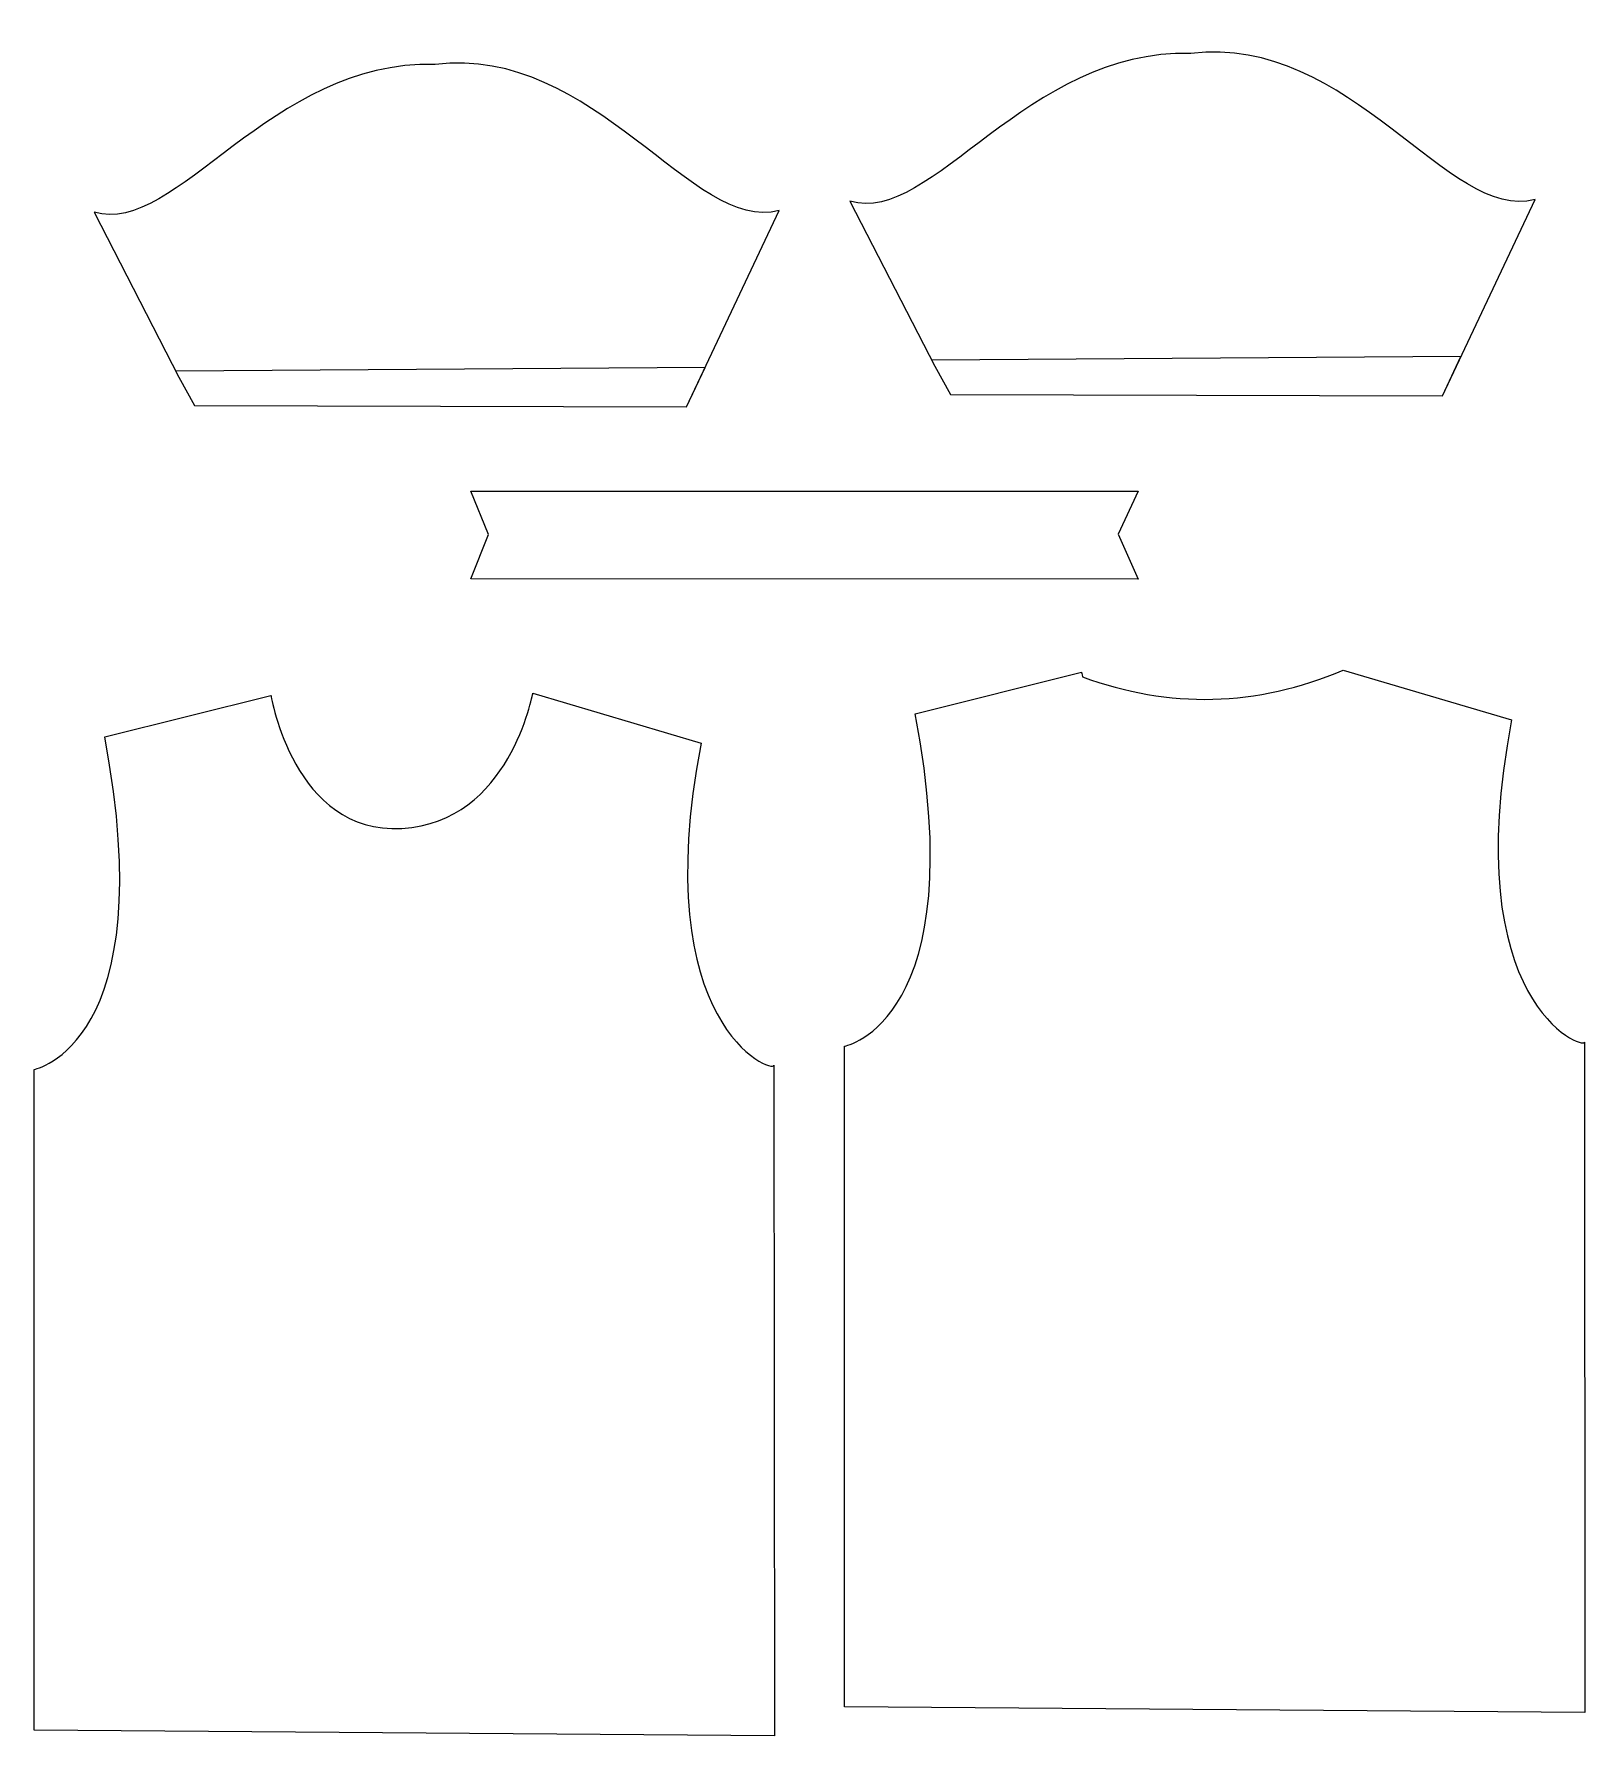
# Model space of a CAD drawing. Header units: millimetres. Extents: x 0 to 163, y 0 to 179.
import ezdxf

# ---------------------------------------------------------------- set-up
doc = ezdxf.new("R2010")
doc.units = ezdxf.units.MM
doc.layers.get('0').update_dxf_attribs({"linetype": 'CONTINUOUS'})

msp = doc.modelspace()

# ---------------------------------------------------------------- linework, layer by layer
at = {"color": 250}
for p, q in [((42.19, 176.12), (42.19, 176.12)), ((121.85, 177.28), (121.85, 177.28)), ((85.92, 161.71), (94.86, 144.32)), ((148.35, 141.18), (158.12, 161.88)), ((6.26, 160.55), (15.2, 143.16)), ((68.69, 140.02), (78.46, 160.72)), ((150.31, 145.34), (94.53, 144.96)), ((148.35, 141.18), (150.31, 145.34)), ((70.65, 144.18), (14.87, 143.8)), ((14.87, 143.8), (15.2, 143.16)), ((68.69, 140.02), (70.65, 144.18)), ((94.53, 144.96), (94.86, 144.32)), ((94.86, 144.32), (96.52, 141.34)), ((94.86, 144.32), (96.52, 141.34)), ((15.2, 143.16), (16.86, 140.18)), ((15.2, 143.16), (16.86, 140.18)), ((16.86, 140.18), (68.69, 140.02)), ((16.86, 140.18), (68.69, 140.02)), ((96.52, 141.34), (148.35, 141.18)), ((96.52, 141.34), (148.35, 141.18)), ((45.97, 131.16), (116.28, 131.13)), ((47.83, 126.57), (45.97, 131.16)), ((116.28, 131.13), (114.2, 126.63)), ((45.97, 121.9), (47.83, 126.57)), ((114.2, 126.63), (116.28, 121.86)), ((116.28, 121.86), (45.97, 121.9)), ((92.8, 107.69), (110.32, 112.07)), ((137.91, 112.29), (155.65, 107.03)), ((7.38, 105.24), (24.9, 109.62)), ((52.49, 109.84), (70.23, 104.58)), ((92.8, 107.69), (92.8, 107.69)), ((7.38, 105.24), (7.38, 105.24)), ((85.36, 3.02), (85.36, 72.66)), ((163.31, 73.09), (163.38, 2.42)), ((-0.07, 0.56), (-0.07, 70.2)), ((77.89, 70.64), (77.95, -0.04)), ((163.38, 2.42), (85.36, 3.02)), ((77.95, -0.04), (-0.07, 0.56))]:
    msp.add_line(p, q, dxfattribs=at)
at = {"color": 7}
for p, q in [((85.92, 161.71), (94.86, 144.32)), ((148.35, 141.18), (158.12, 161.88)), ((6.26, 160.55), (15.2, 143.16)), ((68.69, 140.02), (78.46, 160.72)), ((150.31, 145.34), (94.53, 144.96)), ((70.65, 144.18), (14.87, 143.8)), ((14.87, 143.8), (15.2, 143.16)), ((94.53, 144.96), (94.86, 144.32)), ((94.86, 144.32), (96.52, 141.34)), ((94.86, 144.32), (96.52, 141.34)), ((15.2, 143.16), (16.86, 140.18)), ((15.2, 143.16), (16.86, 140.18)), ((16.86, 140.18), (68.69, 140.02)), ((16.86, 140.18), (68.69, 140.02)), ((96.52, 141.34), (148.35, 141.18)), ((96.52, 141.34), (148.35, 141.18)), ((45.97, 131.16), (116.28, 131.13)), ((116.28, 131.13), (114.2, 126.63)), ((45.97, 121.9), (47.83, 126.57)), ((114.2, 126.63), (116.28, 121.86)), ((116.28, 121.86), (45.97, 121.9)), ((92.8, 107.69), (110.32, 112.07)), ((137.91, 112.29), (155.65, 107.03)), ((7.38, 105.24), (24.9, 109.62)), ((52.49, 109.84), (70.23, 104.58)), ((85.36, 3.02), (85.36, 72.66)), ((163.31, 73.09), (163.38, 2.42)), ((-0.07, 0.56), (-0.07, 70.2)), ((77.89, 70.64), (77.95, -0.04)), ((163.38, 2.42), (85.36, 3.02)), ((77.95, -0.04), (-0.07, 0.56))]:
    msp.add_line(p, q, dxfattribs=at)
for points in [[(78.46, 160.72), (69.35, 158.23), (59.08, 178.16), (42.19, 176.12)], [(121.85, 177.28), (104.41, 177.72), (94.58, 159.12), (85.92, 161.71)], [(158.12, 161.88), (149.01, 159.39), (138.74, 179.32), (121.85, 177.28)], [(42.19, 176.12), (24.75, 176.56), (14.92, 157.96), (6.26, 160.55)], [(110.32, 112.07), (110.32, 112.07), (110.35, 111.89), (110.42, 111.58)], [(110.42, 111.58), (119.58, 108.22), (128.75, 108.4), (137.91, 112.29)], [(24.9, 109.62), (24.9, 109.62), (27.31, 94.95), (38.69, 95.6)], [(38.69, 95.6), (50.08, 96.26), (52.49, 109.84), (52.49, 109.84)], [(85.36, 72.66), (85.36, 72.66), (98.92, 75.26), (92.8, 107.69)], [(155.65, 107.03), (149.92, 77.17), (163.32, 72.19), (163.31, 73.09)], [(-0.07, 70.2), (-0.07, 70.2), (13.49, 72.8), (7.38, 105.24)], [(70.23, 104.58), (64.5, 74.71), (77.89, 69.74), (77.89, 70.64)]]:
    msp.add_open_spline(points, degree=3, dxfattribs=at)
at = {"color": 250}
for points in [[(78.46, 160.72), (69.35, 158.23), (59.08, 178.16), (42.19, 176.12)], [(121.85, 177.28), (104.41, 177.72), (94.58, 159.12), (85.92, 161.71)], [(158.12, 161.88), (149.01, 159.39), (138.74, 179.32), (121.85, 177.28)], [(42.19, 176.12), (24.75, 176.56), (14.92, 157.96), (6.26, 160.55)], [(110.32, 112.07), (110.32, 112.07), (110.35, 111.89), (110.42, 111.58)], [(110.42, 111.58), (119.58, 108.22), (128.75, 108.4), (137.91, 112.29)], [(24.9, 109.62), (24.9, 109.62), (27.31, 94.95), (38.69, 95.6)], [(38.69, 95.6), (50.08, 96.26), (52.49, 109.84), (52.49, 109.84)], [(85.36, 72.66), (85.36, 72.66), (98.92, 75.26), (92.8, 107.69)], [(155.65, 107.03), (149.92, 77.17), (163.32, 72.19), (163.31, 73.09)], [(-0.07, 70.2), (-0.07, 70.2), (13.49, 72.8), (7.38, 105.24)], [(70.23, 104.58), (64.5, 74.71), (77.89, 69.74), (77.89, 70.64)]]:
    msp.add_open_spline(points, degree=3, dxfattribs=at)

doc.saveas('drawing.dxf')
